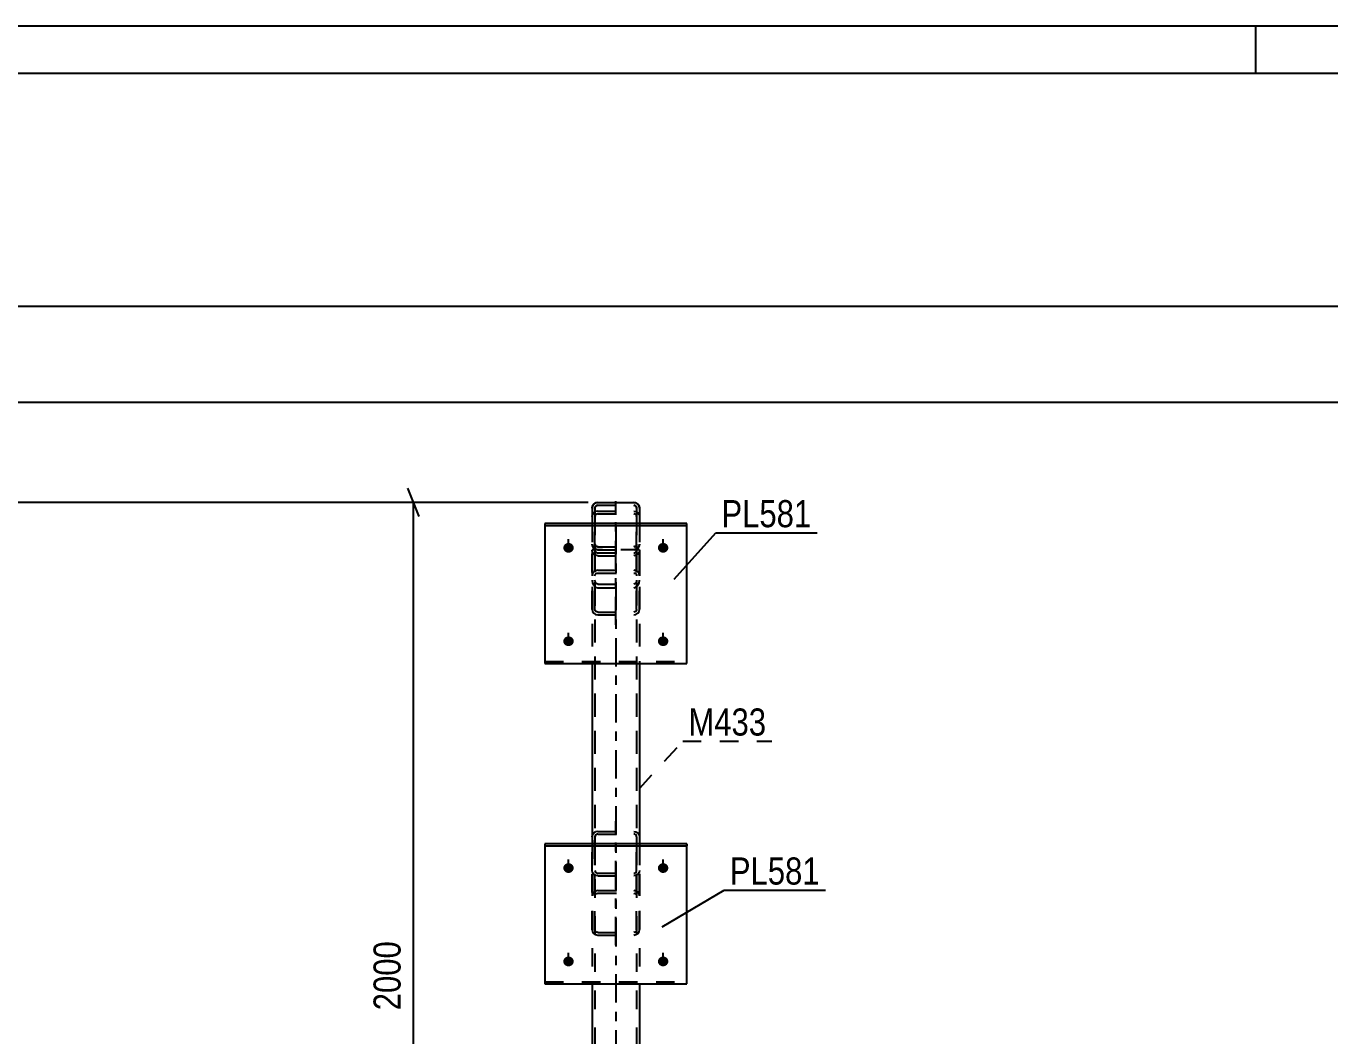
# Model space of a CAD drawing. Header units: millimetres. Extents: x -109 to 1080, y -501 to 340.
# Drawn here: x 109.9 to 247.7, y 232.8 to 339.5 of the extents above; entities that cross this region are included whole.
import ezdxf

# ---------------------------------------------------------------- set-up
doc = ezdxf.new("R2010")
doc.units = ezdxf.units.MM
doc.linetypes.add('DXK_LINE_DOT2', pattern=[3.9198, 1.9599, -1.9599])
doc.linetypes.add('DXK_LINE_DOT3', pattern=[5.9187, 2.979, -0.9799, 0.9799, -0.9799])
doc.styles.add('Arial Narrow', font='ARIALN.TTF', dxfattribs={"height": 0.2})

# ---------------------------------------------------------------- blocks, each defined once
blk = doc.blocks.new('Unknown-389666448-1162')
at = {"color": 5, "linetype": 'Continuous'}
for p, q in [((1079.83, 339.51), (-109.17, 339.51)), ((239.83, 334.51), (239.83, 339.51)), ((1074.83, 334.51), (-104.17, 334.51))]:
    blk.add_line(p, q, dxfattribs=at)
blk = doc.blocks.new('Part-389666448-2616 - 2583')
at = {"color": 2, "linetype": 'Continuous'}
for p, q in [((169.69, 288.59), (169.74, 288.82)), ((169.69, 288.59), (169.69, 287.7)), ((169.74, 288.82), (169.87, 289.02)), ((169.87, 289.02), (170.06, 289.15)), ((170.06, 289.15), (170.29, 289.19)), ((170.29, 289.19), (174.09, 289.19)), ((174.09, 289.19), (174.32, 289.15)), ((174.32, 289.15), (174.52, 289.02)), ((174.52, 289.02), (174.65, 288.82)), ((174.65, 288.82), (174.69, 288.59)), ((174.69, 288.59), (174.69, 287.7)), ((169.69, 272.18), (169.69, 253.87)), ((174.69, 272.18), (174.69, 253.87)), ((169.69, 238.35), (169.69, 224.5)), ((174.69, 238.35), (174.69, 224.5)), ((169.69, 214.28), (169.69, 189.19)), ((174.69, 214.28), (174.69, 189.19)), ((174.65, 189.19), (169.69, 189.19)), ((174.69, 189.19), (174.65, 189.19))]:
    blk.add_line(p, q, dxfattribs=at)
at = {"color": 7, "linetype": 'DXK_LINE_DOT2'}
for p, q in [((170.02, 288.71), (169.99, 288.59)), ((169.99, 288.59), (169.99, 189.19)), ((170.08, 288.81), (170.02, 288.71)), ((170.18, 288.87), (170.08, 288.81)), ((170.29, 288.89), (170.18, 288.87)), ((170.29, 288.89), (174.09, 288.89)), ((174.21, 288.87), (174.09, 288.89)), ((174.31, 288.81), (174.21, 288.87)), ((174.37, 288.71), (174.31, 288.81)), ((174.39, 288.59), (174.37, 288.71)), ((174.39, 288.59), (174.39, 189.19)), ((169.69, 287.7), (169.69, 272.18)), ((174.69, 287.7), (174.69, 272.18)), ((169.74, 284.56), (169.69, 284.79)), ((169.87, 284.37), (169.74, 284.56)), ((170.06, 284.24), (169.87, 284.37)), ((169.99, 284.79), (170.02, 284.68)), ((170.02, 284.68), (170.08, 284.58)), ((170.29, 284.19), (170.06, 284.24)), ((170.08, 284.58), (170.18, 284.52)), ((170.18, 284.52), (170.29, 284.49)), ((170.29, 284.49), (174.09, 284.49)), ((170.29, 284.19), (174.09, 284.19)), ((174.09, 284.49), (174.21, 284.52)), ((174.32, 284.24), (174.09, 284.19)), ((174.21, 284.52), (174.31, 284.58)), ((174.31, 284.58), (174.37, 284.68)), ((174.52, 284.37), (174.32, 284.24)), ((174.37, 284.68), (174.39, 284.79)), ((174.65, 284.56), (174.52, 284.37)), ((174.69, 284.79), (174.65, 284.56)), ((169.69, 253.87), (169.69, 238.35)), ((174.69, 253.87), (174.69, 238.35)), ((169.69, 224.5), (169.69, 214.28)), ((174.69, 224.5), (174.69, 214.28)), ((174.37, 189.19), (174.39, 189.19))]:
    blk.add_line(p, q, dxfattribs=at)
at = {"color": 7, "linetype": 'DXK_LINE_DOT3'}
blk.add_line((172.19, 286.69), (172.19, 189.19), dxfattribs=at)
blk = doc.blocks.new('Bolt-389666448-23639 - 2583')
at = {"linetype": 'Continuous'}
for points in [[(177.2, 284.91), (177.31, 284.9), (177.42, 284.87), (177.52, 284.81), (177.6, 284.74), (177.67, 284.65), (177.72, 284.55), (177.74, 284.45), (177.74, 284.34), (177.72, 284.23), (177.67, 284.14), (177.6, 284.05), (177.52, 283.98), (177.42, 283.92), (177.31, 283.89), (177.2, 283.88), (177.08, 283.89), (176.97, 283.92), (176.87, 283.98), (176.79, 284.05), (176.72, 284.14), (176.67, 284.23), (176.65, 284.34), (176.65, 284.45), (176.67, 284.55), (176.72, 284.65), (176.79, 284.74), (176.87, 284.81), (176.97, 284.87), (177.08, 284.9)], [(177.2, 275.05), (177.31, 275.03), (177.42, 275), (177.52, 274.95), (177.6, 274.87), (177.67, 274.79), (177.72, 274.69), (177.74, 274.58), (177.74, 274.47), (177.72, 274.37), (177.67, 274.27), (177.6, 274.18), (177.52, 274.11), (177.42, 274.06), (177.31, 274.02), (177.2, 274.01), (177.08, 274.02), (176.97, 274.06), (176.87, 274.11), (176.79, 274.18), (176.72, 274.27), (176.67, 274.37), (176.65, 274.47), (176.65, 274.58), (176.67, 274.69), (176.72, 274.79), (176.79, 274.87), (176.87, 274.95), (176.97, 275), (177.08, 275.03)]]:
    blk.add_hatch(color=1, dxfattribs=at).paths.add_polyline_path(points)
at = {"color": 1, "linetype": 'Continuous'}
for p, q in [((177.2, 283.97), (177.2, 285.3)), ((177.2, 274.1), (177.2, 275.43))]:
    blk.add_line(p, q, dxfattribs=at)
blk = doc.blocks.new('Part-389666448-23628 - 2583')
at = {"color": 2, "linetype": 'Continuous'}
for p, q in [((169.74, 287.91), (169.87, 288.1)), ((169.87, 288.1), (170.06, 288.22)), ((170.28, 288.26), (170.06, 288.22)), ((174.11, 288.26), (174.32, 288.22)), ((174.32, 288.22), (174.52, 288.1)), ((174.52, 288.1), (174.65, 287.91)), ((169.69, 287.7), (169.74, 287.91)), ((169.69, 287.7), (169.69, 286.95)), ((174.65, 287.91), (174.69, 287.7)), ((174.69, 287.7), (174.69, 286.95))]:
    blk.add_line(p, q, dxfattribs=at)
at = {"color": 7, "linetype": 'DXK_LINE_DOT2'}
for p, q in [((170.29, 288.26), (170.28, 288.26)), ((170.29, 288.26), (174.09, 288.26)), ((174.09, 288.26), (174.11, 288.26)), ((169.69, 286.95), (169.69, 284.13)), ((169.69, 286.95), (169.69, 281.45)), ((170.02, 287.81), (169.99, 287.7)), ((169.99, 287.7), (169.99, 281.45)), ((169.99, 284.13), (169.99, 286.95)), ((170.08, 287.9), (170.02, 287.81)), ((170.18, 287.96), (170.08, 287.9)), ((170.29, 287.98), (170.18, 287.96)), ((170.29, 287.98), (174.09, 287.98)), ((174.21, 287.96), (174.09, 287.98)), ((174.31, 287.9), (174.21, 287.96)), ((174.37, 287.81), (174.31, 287.9)), ((174.39, 287.7), (174.37, 287.81)), ((174.39, 287.7), (174.39, 281.45)), ((174.39, 284.13), (174.39, 286.95)), ((174.69, 286.95), (174.69, 284.13)), ((174.69, 286.95), (174.69, 281.45)), ((169.69, 277.88), (169.69, 284.13)), ((169.74, 283.91), (169.69, 284.13)), ((169.87, 283.73), (169.74, 283.91)), ((169.99, 284.13), (169.99, 277.88)), ((169.99, 284.13), (170.02, 284.02)), ((170.02, 284.02), (170.08, 283.93)), ((170.08, 283.93), (170.18, 283.87)), ((174.21, 283.87), (174.31, 283.93)), ((174.31, 283.93), (174.37, 284.02)), ((174.37, 284.02), (174.39, 284.13)), ((174.39, 277.88), (174.39, 284.13)), ((174.65, 283.91), (174.52, 283.73)), ((174.69, 284.13), (174.65, 283.91)), ((174.69, 277.88), (174.69, 284.13)), ((170.06, 283.61), (169.87, 283.73)), ((170.29, 283.56), (170.06, 283.61)), ((170.18, 283.87), (170.29, 283.85)), ((170.29, 283.85), (174.09, 283.85)), ((170.29, 283.56), (174.09, 283.56)), ((174.09, 283.85), (174.21, 283.87)), ((174.32, 283.61), (174.09, 283.56)), ((174.52, 283.73), (174.32, 283.61)), ((169.74, 281.67), (169.69, 281.45)), ((169.69, 277.88), (169.69, 281.45)), ((169.87, 281.85), (169.74, 281.67)), ((170.06, 281.97), (169.87, 281.85)), ((169.99, 281.45), (170.02, 281.56)), ((169.99, 277.88), (169.99, 281.45)), ((170.02, 281.56), (170.08, 281.65)), ((170.29, 282.02), (170.06, 281.97)), ((170.08, 281.65), (170.18, 281.71)), ((170.18, 281.71), (170.29, 281.73)), ((170.29, 282.02), (174.09, 282.02)), ((170.29, 281.73), (174.09, 281.73)), ((174.32, 281.97), (174.09, 282.02)), ((174.09, 281.73), (174.21, 281.71)), ((174.21, 281.71), (174.31, 281.65)), ((174.31, 281.65), (174.37, 281.56)), ((174.52, 281.85), (174.32, 281.97)), ((174.37, 281.56), (174.39, 281.45)), ((174.39, 277.88), (174.39, 281.45)), ((174.65, 281.67), (174.52, 281.85)), ((174.69, 281.45), (174.65, 281.67)), ((174.69, 277.88), (174.69, 281.45)), ((169.69, 277.88), (169.74, 277.66)), ((169.74, 277.66), (169.87, 277.48)), ((169.87, 277.48), (170.06, 277.36)), ((170.02, 277.77), (169.99, 277.88)), ((170.08, 277.68), (170.02, 277.77)), ((170.06, 277.36), (170.29, 277.32)), ((170.18, 277.62), (170.08, 277.68)), ((170.29, 277.6), (170.18, 277.62)), ((170.29, 277.6), (174.09, 277.6)), ((170.29, 277.32), (174.09, 277.32)), ((174.21, 277.62), (174.09, 277.6)), ((174.09, 277.32), (174.32, 277.36)), ((174.31, 277.68), (174.21, 277.62)), ((174.37, 277.77), (174.31, 277.68)), ((174.32, 277.36), (174.52, 277.48)), ((174.39, 277.88), (174.37, 277.77)), ((174.52, 277.48), (174.65, 277.66)), ((174.65, 277.66), (174.69, 277.88))]:
    blk.add_line(p, q, dxfattribs=at)
at = {"color": 7, "linetype": 'DXK_LINE_DOT3'}
blk.add_line((172.19, 276.25), (172.19, 289.33), dxfattribs=at)
blk = doc.blocks.new('Part-389666448-23629 - 2583')
at = {"color": 2, "linetype": 'Continuous'}
for p, q in [((164.69, 286.95), (164.69, 286.74)), ((179.69, 286.95), (164.69, 286.95)), ((164.69, 286.74), (179.69, 286.74)), ((164.69, 286.74), (164.69, 272.18)), ((179.69, 286.74), (179.69, 286.95)), ((179.69, 272.18), (179.69, 286.74)), ((164.69, 272.18), (179.69, 272.18))]:
    blk.add_line(p, q, dxfattribs=at)
at = {"color": 7, "linetype": 'DXK_LINE_DOT2'}
blk.add_line((164.69, 272.38), (179.69, 272.38), dxfattribs=at)
blk = doc.blocks.new('Part-389666448-2768 - 2583')
at = {"color": 2, "linetype": 'Continuous'}
for p, q in [((169.74, 288.82), (169.69, 288.59)), ((169.87, 289.02), (169.74, 288.82)), ((170.06, 289.15), (169.87, 289.02)), ((170.29, 289.19), (170.06, 289.15)), ((170.29, 289.19), (174.09, 289.19)), ((174.32, 289.15), (174.09, 289.19)), ((174.52, 289.02), (174.32, 289.15)), ((174.65, 288.82), (174.52, 289.02)), ((174.69, 288.59), (174.65, 288.82))]:
    blk.add_line(p, q, dxfattribs=at)
at = {"color": 7, "linetype": 'DXK_LINE_DOT2'}
for p, q in [((169.69, 288.59), (169.69, 284.79)), ((169.99, 288.59), (170.02, 288.71)), ((169.99, 288.59), (169.99, 284.79)), ((170.02, 288.71), (170.08, 288.81)), ((170.08, 288.81), (170.18, 288.87)), ((170.18, 288.87), (170.29, 288.89)), ((170.29, 288.89), (174.09, 288.89)), ((174.09, 288.89), (174.21, 288.87)), ((174.21, 288.87), (174.31, 288.81)), ((174.31, 288.81), (174.37, 288.71)), ((174.37, 288.71), (174.39, 288.59)), ((174.39, 288.59), (174.39, 284.79)), ((174.69, 288.59), (174.69, 284.79)), ((169.69, 284.79), (169.74, 284.56)), ((169.74, 284.56), (169.87, 284.37)), ((169.87, 284.37), (170.06, 284.24)), ((170.02, 284.68), (169.99, 284.79)), ((170.08, 284.58), (170.02, 284.68)), ((170.06, 284.24), (170.29, 284.19)), ((170.18, 284.52), (170.08, 284.58)), ((170.29, 284.49), (170.18, 284.52)), ((170.29, 284.49), (174.09, 284.49)), ((170.29, 284.19), (174.09, 284.19)), ((174.21, 284.52), (174.09, 284.49)), ((174.09, 284.19), (174.32, 284.24)), ((174.31, 284.58), (174.21, 284.52)), ((174.37, 284.68), (174.31, 284.58)), ((174.32, 284.24), (174.52, 284.37)), ((174.39, 284.79), (174.37, 284.68)), ((174.52, 284.37), (174.65, 284.56)), ((174.65, 284.56), (174.69, 284.79))]:
    blk.add_line(p, q, dxfattribs=at)
at = {"color": 7, "linetype": 'DXK_LINE_DOT3'}
blk.add_line((172.19, 286.69), (172.19, 286.69), dxfattribs=at)
blk = doc.blocks.new('Part-389666448-2769 - 2583')
at = {"color": 7, "linetype": 'DXK_LINE_DOT2'}
for p, q in [((174.69, 284.19), (169.69, 284.19)), ((169.69, 284.19), (169.69, 250.76)), ((169.99, 284.19), (169.99, 250.76)), ((174.39, 284.19), (174.39, 250.76)), ((174.69, 284.19), (174.69, 250.76)), ((169.69, 280.97), (169.74, 280.66)), ((169.74, 280.66), (169.87, 280.4)), ((169.87, 280.4), (170.06, 280.22)), ((170.02, 280.82), (169.99, 280.97)), ((170.08, 280.69), (170.02, 280.82)), ((170.06, 280.22), (170.29, 280.16)), ((170.18, 280.6), (170.08, 280.69)), ((170.29, 280.57), (170.18, 280.6)), ((170.29, 280.57), (174.09, 280.57)), ((170.29, 280.16), (174.09, 280.16)), ((174.21, 280.6), (174.09, 280.57)), ((174.09, 280.16), (174.32, 280.22)), ((174.31, 280.69), (174.21, 280.6)), ((174.37, 280.82), (174.31, 280.69)), ((174.32, 280.22), (174.52, 280.4)), ((174.39, 280.97), (174.37, 280.82)), ((174.52, 280.4), (174.65, 280.66)), ((174.65, 280.66), (174.69, 280.97))]:
    blk.add_line(p, q, dxfattribs=at)
blk = doc.blocks.new('Part-389666448-23624 - 2583')
at = {"color": 7, "linetype": 'DXK_LINE_DOT3'}
blk.add_line((172.19, 242.42), (172.19, 255.5), dxfattribs=at)
at = {"color": 2, "linetype": 'Continuous'}
for p, q in [((169.69, 253.87), (169.74, 254.09)), ((169.69, 253.87), (169.69, 253.12)), ((169.74, 254.09), (169.87, 254.27)), ((169.87, 254.27), (170.06, 254.39)), ((170.28, 254.43), (170.06, 254.39)), ((174.11, 254.43), (174.32, 254.39)), ((174.32, 254.39), (174.52, 254.27)), ((174.52, 254.27), (174.65, 254.09)), ((174.65, 254.09), (174.69, 253.87)), ((174.69, 253.87), (174.69, 253.12))]:
    blk.add_line(p, q, dxfattribs=at)
at = {"color": 7, "linetype": 'DXK_LINE_DOT2'}
for p, q in [((169.69, 250.3), (169.69, 253.87)), ((170.02, 253.98), (169.99, 253.87)), ((169.99, 247.62), (169.99, 253.87)), ((169.99, 253.87), (169.99, 250.3)), ((170.08, 254.07), (170.02, 253.98)), ((170.18, 254.13), (170.08, 254.07)), ((170.29, 254.15), (170.18, 254.13)), ((170.29, 254.43), (170.28, 254.43)), ((170.29, 254.43), (174.09, 254.43)), ((170.29, 254.15), (174.09, 254.15)), ((174.09, 254.43), (174.11, 254.43)), ((174.21, 254.13), (174.09, 254.15)), ((174.31, 254.07), (174.21, 254.13)), ((174.37, 253.98), (174.31, 254.07)), ((174.39, 253.87), (174.37, 253.98)), ((174.39, 253.87), (174.39, 247.62)), ((169.69, 253.12), (169.69, 247.62)), ((174.39, 250.3), (174.39, 253.12)), ((174.69, 253.12), (174.69, 250.3)), ((174.69, 253.12), (174.69, 247.62)), ((169.69, 244.05), (169.69, 250.3)), ((169.74, 250.08), (169.69, 250.3)), ((169.87, 249.9), (169.74, 250.08)), ((170.06, 249.78), (169.87, 249.9)), ((169.99, 244.05), (169.99, 250.3)), ((169.99, 250.3), (170.02, 250.19)), ((170.02, 250.19), (170.08, 250.1)), ((170.29, 249.73), (170.06, 249.78)), ((170.08, 250.1), (170.18, 250.04)), ((170.18, 250.04), (170.29, 250.02)), ((170.29, 250.02), (174.09, 250.02)), ((170.29, 249.73), (174.09, 249.73)), ((174.09, 250.02), (174.21, 250.04)), ((174.32, 249.78), (174.09, 249.73)), ((174.21, 250.04), (174.31, 250.1)), ((174.31, 250.1), (174.37, 250.19)), ((174.52, 249.9), (174.32, 249.78)), ((174.37, 250.19), (174.39, 250.3)), ((174.39, 244.05), (174.39, 250.3)), ((174.65, 250.08), (174.52, 249.9)), ((174.69, 250.3), (174.65, 250.08)), ((174.69, 244.05), (174.69, 250.3)), ((170.06, 248.14), (169.87, 248.02)), ((170.29, 248.19), (170.06, 248.14)), ((170.29, 248.19), (174.09, 248.19)), ((174.32, 248.14), (174.09, 248.19)), ((174.52, 248.02), (174.32, 248.14)), ((169.74, 247.84), (169.69, 247.62)), ((169.69, 244.05), (169.69, 247.62)), ((169.87, 248.02), (169.74, 247.84)), ((169.99, 247.62), (170.02, 247.73)), ((169.99, 244.05), (169.99, 247.62)), ((170.02, 247.73), (170.08, 247.82)), ((170.08, 247.82), (170.18, 247.88)), ((170.18, 247.88), (170.29, 247.91)), ((170.29, 247.91), (174.09, 247.91)), ((174.09, 247.91), (174.21, 247.88)), ((174.21, 247.88), (174.31, 247.82)), ((174.31, 247.82), (174.37, 247.73)), ((174.37, 247.73), (174.39, 247.62)), ((174.39, 244.05), (174.39, 247.62)), ((174.65, 247.84), (174.52, 248.02)), ((174.69, 247.62), (174.65, 247.84)), ((174.69, 244.05), (174.69, 247.62)), ((169.69, 244.05), (169.74, 243.84)), ((170.02, 243.94), (169.99, 244.05)), ((170.08, 243.85), (170.02, 243.94)), ((174.37, 243.94), (174.31, 243.85)), ((174.39, 244.05), (174.37, 243.94)), ((174.65, 243.84), (174.69, 244.05)), ((169.74, 243.84), (169.87, 243.65)), ((169.87, 243.65), (170.06, 243.53)), ((170.06, 243.53), (170.29, 243.49)), ((170.18, 243.79), (170.08, 243.85)), ((170.29, 243.77), (170.18, 243.79)), ((170.29, 243.77), (174.09, 243.77)), ((170.29, 243.49), (174.09, 243.49)), ((174.21, 243.79), (174.09, 243.77)), ((174.09, 243.49), (174.32, 243.53)), ((174.31, 243.85), (174.21, 243.79)), ((174.32, 243.53), (174.52, 243.65)), ((174.52, 243.65), (174.65, 243.84))]:
    blk.add_line(p, q, dxfattribs=at)
blk = doc.blocks.new('Part-389666448-23625 - 2583')
at = {"color": 2, "linetype": 'Continuous'}
for p, q in [((164.69, 253.12), (164.69, 252.92)), ((179.69, 253.12), (164.69, 253.12)), ((164.69, 252.92), (179.69, 252.92)), ((164.69, 252.92), (164.69, 238.35)), ((179.69, 252.92), (179.69, 253.12)), ((179.69, 238.35), (179.69, 252.92)), ((164.69, 238.35), (179.69, 238.35))]:
    blk.add_line(p, q, dxfattribs=at)
at = {"color": 7, "linetype": 'DXK_LINE_DOT2'}
for p, q in [((164.69, 253.12), (164.69, 252.92)), ((179.69, 253.12), (179.69, 252.92)), ((164.69, 238.56), (179.69, 238.56))]:
    blk.add_line(p, q, dxfattribs=at)
blk = doc.blocks.new('Bolt-389666448-23634 - 2583')
at = {"linetype": 'Continuous'}
for points in [[(167.2, 251.08), (167.31, 251.07), (167.42, 251.04), (167.52, 250.98), (167.6, 250.91), (167.67, 250.82), (167.72, 250.73), (167.74, 250.62), (167.74, 250.51), (167.72, 250.41), (167.67, 250.31), (167.6, 250.22), (167.52, 250.15), (167.42, 250.09), (167.31, 250.06), (167.2, 250.05), (167.08, 250.06), (166.97, 250.09), (166.87, 250.15), (166.79, 250.22), (166.72, 250.31), (166.67, 250.41), (166.65, 250.51), (166.65, 250.62), (166.67, 250.73), (166.72, 250.82), (166.79, 250.91), (166.87, 250.98), (166.97, 251.04), (167.08, 251.07)], [(167.2, 241.22), (167.31, 241.21), (167.42, 241.17), (167.52, 241.12), (167.6, 241.05), (167.67, 240.96), (167.72, 240.86), (167.74, 240.75), (167.74, 240.65), (167.72, 240.54), (167.67, 240.44), (167.6, 240.35), (167.52, 240.28), (167.42, 240.23), (167.31, 240.19), (167.2, 240.18), (167.08, 240.19), (166.97, 240.23), (166.87, 240.28), (166.79, 240.35), (166.72, 240.44), (166.67, 240.54), (166.65, 240.65), (166.65, 240.75), (166.67, 240.86), (166.72, 240.96), (166.79, 241.05), (166.87, 241.12), (166.97, 241.17), (167.08, 241.21)]]:
    blk.add_hatch(color=1, dxfattribs=at).paths.add_polyline_path(points)
at = {"color": 1, "linetype": 'Continuous'}
for p, q in [((167.2, 250.14), (167.2, 251.47)), ((167.2, 240.27), (167.2, 241.61))]:
    blk.add_line(p, q, dxfattribs=at)
blk = doc.blocks.new('Bolt-389666448-23635 - 2583')
at = {"linetype": 'Continuous'}
for points in [[(177.2, 251.08), (177.31, 251.07), (177.42, 251.04), (177.52, 250.98), (177.6, 250.91), (177.67, 250.82), (177.72, 250.73), (177.74, 250.62), (177.74, 250.51), (177.72, 250.41), (177.67, 250.31), (177.6, 250.22), (177.52, 250.15), (177.42, 250.09), (177.31, 250.06), (177.2, 250.05), (177.08, 250.06), (176.97, 250.09), (176.87, 250.15), (176.79, 250.22), (176.72, 250.31), (176.67, 250.41), (176.65, 250.51), (176.65, 250.62), (176.67, 250.73), (176.72, 250.82), (176.79, 250.91), (176.87, 250.98), (176.97, 251.04), (177.08, 251.07)], [(177.2, 241.22), (177.31, 241.21), (177.42, 241.17), (177.52, 241.12), (177.6, 241.05), (177.67, 240.96), (177.72, 240.86), (177.74, 240.75), (177.74, 240.65), (177.72, 240.54), (177.67, 240.44), (177.6, 240.35), (177.52, 240.28), (177.42, 240.23), (177.31, 240.19), (177.2, 240.18), (177.08, 240.19), (176.97, 240.23), (176.87, 240.28), (176.79, 240.35), (176.72, 240.44), (176.67, 240.54), (176.65, 240.65), (176.65, 240.75), (176.67, 240.86), (176.72, 240.96), (176.79, 241.05), (176.87, 241.12), (176.97, 241.17), (177.08, 241.21)]]:
    blk.add_hatch(color=1, dxfattribs=at).paths.add_polyline_path(points)
at = {"color": 1, "linetype": 'Continuous'}
for p, q in [((177.2, 250.14), (177.2, 251.47)), ((177.2, 240.27), (177.2, 241.61))]:
    blk.add_line(p, q, dxfattribs=at)
blk = doc.blocks.new('Bolt-389666448-23638 - 2583')
at = {"linetype": 'Continuous'}
for points in [[(167.2, 284.91), (167.31, 284.9), (167.42, 284.87), (167.52, 284.81), (167.6, 284.74), (167.67, 284.65), (167.72, 284.55), (167.74, 284.45), (167.74, 284.34), (167.72, 284.23), (167.67, 284.14), (167.6, 284.05), (167.52, 283.98), (167.42, 283.92), (167.31, 283.89), (167.2, 283.88), (167.08, 283.89), (166.97, 283.92), (166.87, 283.98), (166.79, 284.05), (166.72, 284.14), (166.67, 284.23), (166.65, 284.34), (166.65, 284.45), (166.67, 284.55), (166.72, 284.65), (166.79, 284.74), (166.87, 284.81), (166.97, 284.87), (167.08, 284.9)], [(167.2, 275.05), (167.31, 275.03), (167.42, 275), (167.52, 274.95), (167.6, 274.87), (167.67, 274.79), (167.72, 274.69), (167.74, 274.58), (167.74, 274.47), (167.72, 274.37), (167.67, 274.27), (167.6, 274.18), (167.52, 274.11), (167.42, 274.06), (167.31, 274.02), (167.2, 274.01), (167.08, 274.02), (166.97, 274.06), (166.87, 274.11), (166.79, 274.18), (166.72, 274.27), (166.67, 274.37), (166.65, 274.47), (166.65, 274.58), (166.67, 274.69), (166.72, 274.79), (166.79, 274.87), (166.87, 274.95), (166.97, 275), (167.08, 275.03)]]:
    blk.add_hatch(color=1, dxfattribs=at).paths.add_polyline_path(points)
at = {"color": 1, "linetype": 'Continuous'}
for p, q in [((167.2, 283.97), (167.2, 285.3)), ((167.2, 274.1), (167.2, 275.43))]:
    blk.add_line(p, q, dxfattribs=at)
blk = doc.blocks.new('StraightDimension-389666448-21254 - 2583')
at = {"color": 7, "linetype": 'Continuous'}
blk.add_line((169.29, 289.19), (-32.47, 289.19), dxfattribs=at)
blk = doc.blocks.new('StraightDimension-389666448-2797 - 2583')
at = {"color": 7, "linetype": 'Continuous'}
blk.add_line((-3.04, 299.78), (639.1, 299.78), dxfattribs=at)
blk = doc.blocks.new('StraightDimension-389666448-2839 - 2583')
at = {"color": 7, "linetype": 'Continuous'}
blk.add_line((-4.29, 309.93), (640.35, 309.93), dxfattribs=at)
blk = doc.blocks.new('StraightDimension-389666448-10998 - 2583')
at = {"color": 7, "linetype": 'Continuous'}
for p, q in [((151.4, 287.69), (150.2, 290.69)), ((169.29, 289.19), (147.95, 289.19)), ((150.8, 189.19), (150.8, 289.19)), ((150.2, 190.69), (151.4, 187.69)), ((156.73, 189.19), (147.95, 189.19))]:
    blk.add_line(p, q, dxfattribs=at)
at = {"color": 0}
blk.add_wipeout([(150.05, 243.45), (145.85, 243.45), (145.85, 234.94), (150.05, 234.94)], dxfattribs=at)
at = {"color": 3, "style": 'Arial Narrow'}
blk.add_text('2000', height=2.863, rotation=90.0002, dxfattribs=at).set_placement((149.45, 235.54))
blk = doc.blocks.new('Mark-389666448-27725 - 2583')
at = {"color": 0}
blk.add_wipeout([(188.09, 264.56), (188.09, 267.56), (179.87, 267.56), (179.87, 264.56)], dxfattribs=at)
blk.add_wipeout([(188.09, 264.56), (188.09, 267.56), (179.87, 267.56), (179.87, 264.56)], dxfattribs=at)
at = {"color": 30, "linetype": 'DXK_LINE_DOT2'}
for p, q in [((174.69, 258.98), (179.27, 263.96)), ((179.27, 263.96), (188.69, 263.96))]:
    blk.add_line(p, q, dxfattribs=at)
at = {"color": 3, "style": 'Arial Narrow'}
blk.add_text('M433', height=2.863, dxfattribs=at).set_placement((179.87, 264.56))
blk = doc.blocks.new('Mark-389666448-27734 - 2583')
at = {"color": 0}
blk.add_wipeout([(193.75, 248.82), (193.75, 251.82), (184.25, 251.82), (184.25, 248.82)], dxfattribs=at)
blk.add_wipeout([(193.75, 248.82), (193.75, 251.82), (184.25, 251.82), (184.25, 248.82)], dxfattribs=at)
at = {"color": 30, "linetype": 'Continuous'}
for p, q in [((177.08, 244.37), (183.65, 248.22)), ((183.65, 248.22), (194.35, 248.22))]:
    blk.add_line(p, q, dxfattribs=at)
at = {"color": 3, "style": 'Arial Narrow'}
blk.add_text('PL581', height=2.863, dxfattribs=at).set_placement((184.25, 248.82))
blk = doc.blocks.new('Mark-389666448-27740 - 2583')
at = {"color": 0}
blk.add_wipeout([(192.86, 286.57), (192.86, 289.57), (183.36, 289.57), (183.36, 286.57)], dxfattribs=at)
blk.add_wipeout([(192.86, 286.57), (192.86, 289.57), (183.36, 289.57), (183.36, 286.57)], dxfattribs=at)
at = {"color": 30, "linetype": 'Continuous'}
for p, q in [((178.36, 281.07), (182.76, 285.97)), ((182.76, 285.97), (193.46, 285.97))]:
    blk.add_line(p, q, dxfattribs=at)
at = {"color": 3, "style": 'Arial Narrow'}
blk.add_text('PL581', height=2.863, dxfattribs=at).set_placement((183.36, 286.57))

msp = doc.modelspace()

# ---------------------------------------------------------------- block references
for name in ['Unknown-389666448-1162', 'Part-389666448-23628 - 2583', 'Part-389666448-2616 - 2583', 'Part-389666448-2768 - 2583', 'Part-389666448-23629 - 2583', 'Bolt-389666448-23638 - 2583', 'Bolt-389666448-23639 - 2583', 'Part-389666448-2769 - 2583', 'Part-389666448-23624 - 2583', 'Part-389666448-23625 - 2583', 'Bolt-389666448-23634 - 2583', 'Bolt-389666448-23635 - 2583']:
    msp.add_blockref(name, (0, 0))

# ---------------------------------------------------------------- next in the draw order: block references
msp.add_blockref('StraightDimension-389666448-21254 - 2583', (0, 0))

# ---------------------------------------------------------------- next in the draw order: block references
msp.add_blockref('StraightDimension-389666448-2797 - 2583', (0, 0))

# ---------------------------------------------------------------- next in the draw order: block references
msp.add_blockref('StraightDimension-389666448-2839 - 2583', (0, 0))

# ---------------------------------------------------------------- next in the draw order: block references
for name in ['StraightDimension-389666448-10998 - 2583', 'Mark-389666448-27740 - 2583', 'Mark-389666448-27725 - 2583', 'Mark-389666448-27734 - 2583']:
    msp.add_blockref(name, (0, 0))

doc.saveas('drawing.dxf')
